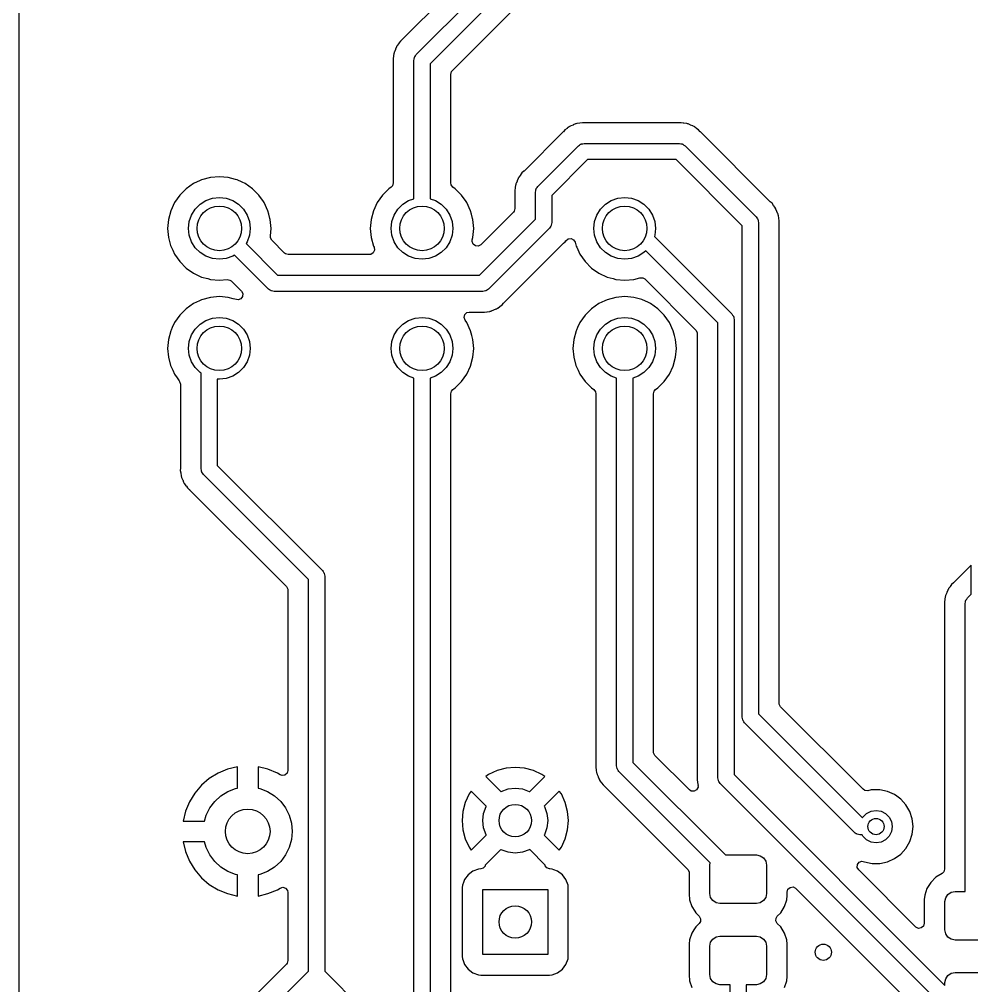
# Model space of a CAD drawing. Extents: x 4.53 to 6.71, y -5.98 to -2.05.
# Drawn here: x 4.531 to 5.456, y -3.745 to -2.807 of the extents above; entities that cross this region are included whole.
import ezdxf

# ---------------------------------------------------------------- set-up
doc = ezdxf.new("R2010")
doc.units = 0
doc.header["$MEASUREMENT"] = 0
doc.layers.add('BLACK', color=7, linetype='CONTINUOUS')

msp = doc.modelspace()

# ---------------------------------------------------------------- linework, layer by layer
at = {"layer": 'BLACK', "linetype": 'CONTINUOUS'}
for p, q in [((4.53053, -4.20291), (4.53053, -2.56874)), ((5.08233, -2.64633), (4.90263, -2.82603)), ((4.91609, -2.84089), (5.09719, -2.65979)), ((5.10602, -2.67323), (4.92953, -2.84972)), ((4.951, -2.85656), (5.11286, -2.6947)), ((4.89677, -2.8334), (4.89592, -2.83564)), ((4.897, -2.83307), (4.89677, -2.8334)), ((4.89744, -2.83229), (4.897, -2.83307)), ((4.89761, -2.83192), (4.89744, -2.83229)), ((4.89908, -2.83004), (4.89761, -2.83192)), ((4.89926, -2.82979), (4.89908, -2.83004)), ((4.90062, -2.82782), (4.89926, -2.82979)), ((4.90241, -2.82624), (4.90062, -2.82782)), ((4.90263, -2.82603), (4.90241, -2.82624)), ((4.89404, -2.8424), (4.89361, -2.84476)), ((4.89408, -2.84211), (4.89404, -2.8424)), ((4.89437, -2.83973), (4.89408, -2.84211)), ((4.89451, -2.83936), (4.89437, -2.83973)), ((4.89475, -2.83849), (4.89451, -2.83936)), ((4.89483, -2.8381), (4.89475, -2.83849)), ((4.89581, -2.83591), (4.89483, -2.8381)), ((4.89592, -2.83564), (4.89581, -2.83591)), ((4.91446, -2.84348), (4.91456, -2.84304)), ((4.91456, -2.84304), (4.91538, -2.84201)), ((4.91538, -2.84201), (4.91609, -2.84089)), ((4.89361, -2.84476), (4.89375, -2.84715)), ((4.89375, -2.84715), (4.89376, -2.84745)), ((4.89376, -2.84745), (4.89376, -2.96556)), ((4.91378, -2.84646), (4.91407, -2.84517)), ((4.91378, -2.98085), (4.91378, -2.84646)), ((4.91407, -2.84517), (4.91422, -2.84386)), ((4.91422, -2.84386), (4.91446, -2.84348)), ((4.92953, -2.84972), (4.92953, -2.98085)), ((4.94955, -2.86007), (4.95033, -2.85738)), ((4.94955, -2.96556), (4.94955, -2.86007)), ((4.95033, -2.85738), (4.951, -2.85656)), ((5.07077, -2.90821), (5.06859, -2.9092)), ((5.07109, -2.90816), (5.07077, -2.90821)), ((5.07117, -2.90814), (5.07109, -2.90816)), ((5.07203, -2.9079), (5.07117, -2.90814)), ((5.07241, -2.90776), (5.07203, -2.9079)), ((5.07479, -2.90747), (5.07241, -2.90776)), ((5.07508, -2.90742), (5.07479, -2.90747)), ((5.07744, -2.90699), (5.07508, -2.90742)), ((5.07975, -2.90713), (5.07744, -2.90699)), ((5.07983, -2.90714), (5.07975, -2.90713)), ((5.08013, -2.90715), (5.07983, -2.90714)), ((5.17066, -2.90715), (5.08013, -2.90715)), ((5.17096, -2.90714), (5.17066, -2.90715)), ((5.17335, -2.90699), (5.17096, -2.90714)), ((5.1754, -2.90737), (5.17335, -2.90699)), ((5.17571, -2.90742), (5.1754, -2.90737)), ((5.176, -2.90747), (5.17571, -2.90742)), ((5.17838, -2.90776), (5.176, -2.90747)), ((5.17875, -2.9079), (5.17838, -2.90776)), ((5.17962, -2.90814), (5.17875, -2.9079)), ((5.18001, -2.90821), (5.17962, -2.90814)), ((5.1822, -2.9092), (5.18001, -2.90821)), ((5.05871, -2.91602), (5.02074, -2.95398)), ((5.05891, -2.9158), (5.05871, -2.91602)), ((5.0605, -2.91401), (5.05891, -2.9158)), ((5.06247, -2.91265), (5.0605, -2.91401)), ((5.06271, -2.91247), (5.06247, -2.91265)), ((5.0646, -2.91099), (5.06271, -2.91247)), ((5.06496, -2.91083), (5.0646, -2.91099)), ((5.0646, -2.91099), (5.0646, -2.91099)), ((5.0646, -2.91099), (5.0646, -2.91099)), ((5.06575, -2.91039), (5.06496, -2.91083)), ((5.06608, -2.91016), (5.06575, -2.91039)), ((5.06831, -2.90931), (5.06608, -2.91016)), ((5.06859, -2.9092), (5.06831, -2.90931)), ((5.18247, -2.90931), (5.1822, -2.9092)), ((5.18471, -2.91016), (5.18247, -2.90931)), ((5.18499, -2.91035), (5.18471, -2.91016)), ((5.18471, -2.91016), (5.18471, -2.91016)), ((5.18504, -2.91039), (5.18499, -2.91035)), ((5.18582, -2.91083), (5.18504, -2.91039)), ((5.18619, -2.91099), (5.18582, -2.91083)), ((5.18807, -2.91247), (5.18619, -2.91099)), ((5.18832, -2.91265), (5.18807, -2.91247)), ((5.18858, -2.91283), (5.18832, -2.91265)), ((5.19029, -2.91401), (5.18858, -2.91283)), ((5.19187, -2.9158), (5.19029, -2.91401)), ((5.19208, -2.91602), (5.19187, -2.9158)), ((5.25957, -2.98351), (5.19208, -2.91602)), ((5.07572, -2.92795), (5.07615, -2.92785)), ((5.07615, -2.92785), (5.07653, -2.92761)), ((5.07653, -2.92761), (5.07785, -2.92746)), ((5.07785, -2.92746), (5.07913, -2.92717)), ((5.07913, -2.92717), (5.17165, -2.92717)), ((5.17165, -2.92717), (5.17294, -2.92746)), ((5.17294, -2.92746), (5.17425, -2.92761)), ((5.17425, -2.92761), (5.17463, -2.92785)), ((5.17463, -2.92785), (5.17507, -2.92795)), ((5.0342, -2.96884), (5.07357, -2.92947)), ((5.07357, -2.92947), (5.07468, -2.92877)), ((5.07468, -2.92877), (5.07572, -2.92795)), ((5.17507, -2.92795), (5.1761, -2.92877)), ((5.1761, -2.92877), (5.17722, -2.92947)), ((5.17722, -2.92947), (5.24612, -2.99837)), ((5.0824, -2.94291), (5.04764, -2.97767)), ((5.16839, -2.94291), (5.0824, -2.94291)), ((5.23268, -3.0072), (5.16839, -2.94291)), ((5.01873, -2.95578), (5.01737, -2.95775)), ((5.02052, -2.95419), (5.01873, -2.95578)), ((5.02074, -2.95398), (5.02052, -2.95419)), ((4.70617, -2.96318), (4.6997, -2.96619)), ((4.70763, -2.9625), (4.70617, -2.96318)), ((4.71608, -2.96023), (4.70763, -2.9625)), ((4.70763, -2.9625), (4.70763, -2.9625)), ((4.70763, -2.9625), (4.70763, -2.9625)), ((4.7248, -2.95947), (4.71608, -2.96023)), ((4.73352, -2.96023), (4.7248, -2.95947)), ((4.74057, -2.96212), (4.73352, -2.96023)), ((4.74198, -2.9625), (4.74057, -2.96212)), ((4.74713, -2.9649), (4.74198, -2.9625)), ((4.74991, -2.96619), (4.74713, -2.9649)), ((5.01392, -2.96387), (5.01294, -2.96605)), ((5.01403, -2.96359), (5.01392, -2.96387)), ((5.01488, -2.96135), (5.01403, -2.96359)), ((5.01511, -2.96102), (5.01488, -2.96135)), ((5.01555, -2.96024), (5.01511, -2.96102)), ((5.01572, -2.95987), (5.01555, -2.96024)), ((5.01719, -2.95799), (5.01572, -2.95987)), ((5.01737, -2.95775), (5.01719, -2.95799)), ((4.69253, -2.97121), (4.68634, -2.9774)), ((4.6997, -2.96619), (4.69253, -2.97121)), ((4.75708, -2.97121), (4.74991, -2.96619)), ((4.76327, -2.9774), (4.75708, -2.97121)), ((4.88938, -2.97121), (4.88319, -2.9774)), ((4.89164, -2.96963), (4.88938, -2.97121)), ((4.89297, -2.96825), (4.89164, -2.96963)), ((4.89376, -2.96556), (4.89297, -2.96825)), ((4.94992, -2.96744), (4.94955, -2.96556)), ((4.95166, -2.96963), (4.94992, -2.96744)), ((4.95393, -2.97121), (4.95166, -2.96963)), ((4.96012, -2.9774), (4.95393, -2.97121)), ((5.01215, -2.97036), (5.01172, -2.97271)), ((5.01172, -2.97271), (5.01186, -2.9751)), ((5.01219, -2.97006), (5.01215, -2.97036)), ((5.01248, -2.96768), (5.01219, -2.97006)), ((5.01262, -2.96731), (5.01248, -2.96768)), ((5.01286, -2.96645), (5.01262, -2.96731)), ((5.01294, -2.96605), (5.01286, -2.96645)), ((5.03189, -2.97441), (5.03218, -2.97312)), ((5.03189, -3.00068), (5.03189, -2.97441)), ((5.03218, -2.97312), (5.03233, -2.97181)), ((5.03233, -2.97181), (5.03257, -2.97143)), ((5.03257, -2.97143), (5.03267, -2.97099)), ((5.03267, -2.97099), (5.03349, -2.96996)), ((5.03349, -2.96996), (5.0342, -2.96884)), ((4.68634, -2.9774), (4.68132, -2.98457)), ((4.7061, -2.98622), (4.71179, -2.98265)), ((4.71179, -2.98265), (4.71813, -2.98043)), ((4.71813, -2.98043), (4.7248, -2.97968)), ((4.7248, -2.97968), (4.73148, -2.98043)), ((4.73148, -2.98043), (4.73782, -2.98265)), ((4.73782, -2.98265), (4.74351, -2.98622)), ((4.76762, -2.98362), (4.76327, -2.9774)), ((4.76829, -2.98457), (4.76762, -2.98362)), ((4.88319, -2.9774), (4.87817, -2.98457)), ((4.90295, -2.98622), (4.90864, -2.98265)), ((4.90864, -2.98265), (4.91378, -2.98085)), ((4.92953, -2.98085), (4.93467, -2.98265)), ((4.93467, -2.98265), (4.94036, -2.98622)), ((4.96447, -2.98362), (4.96012, -2.9774)), ((4.96514, -2.98457), (4.96447, -2.98362)), ((5.01186, -2.9751), (5.01187, -2.9754)), ((5.01187, -2.9754), (5.01187, -2.99033)), ((5.04764, -2.97767), (5.04764, -3.00394)), ((5.0998, -2.98622), (5.10549, -2.98265)), ((5.10549, -2.98265), (5.11183, -2.98043)), ((5.11183, -2.98043), (5.1185, -2.97968)), ((5.1185, -2.97968), (5.12518, -2.98043)), ((5.12518, -2.98043), (5.13152, -2.98265)), ((5.13152, -2.98265), (5.13721, -2.98622)), ((5.25979, -2.98372), (5.25957, -2.98351)), ((5.26158, -2.9853), (5.25979, -2.98372)), ((4.67762, -2.99251), (4.67536, -3.00096)), ((4.68132, -2.98457), (4.67762, -2.99251)), ((4.69777, -2.99666), (4.70135, -2.99097)), ((4.70135, -2.99097), (4.7061, -2.98622)), ((4.74351, -2.98622), (4.74826, -2.99097)), ((4.74826, -2.99097), (4.75183, -2.99666)), ((4.77199, -2.99251), (4.76829, -2.98457)), ((4.77291, -2.99597), (4.77199, -2.99251)), ((4.87447, -2.99251), (4.87221, -3.00096)), ((4.87817, -2.98457), (4.87447, -2.99251)), ((4.89462, -2.99666), (4.8982, -2.99097)), ((4.8982, -2.99097), (4.90295, -2.98622)), ((4.94036, -2.98622), (4.94511, -2.99097)), ((4.94511, -2.99097), (4.94868, -2.99666)), ((4.96884, -2.99251), (4.96514, -2.98457)), ((4.96977, -2.99597), (4.96884, -2.99251)), ((5.01108, -2.99301), (5.01042, -2.99384)), ((5.01187, -2.99033), (5.01108, -2.99301)), ((5.09147, -2.99666), (5.09505, -2.99097)), ((5.09505, -2.99097), (5.0998, -2.98622)), ((5.13721, -2.98622), (5.14196, -2.99097)), ((5.14196, -2.99097), (5.14553, -2.99666)), ((5.26294, -2.98727), (5.26158, -2.9853)), ((5.26312, -2.98752), (5.26294, -2.98727)), ((5.2646, -2.9894), (5.26312, -2.98752)), ((5.26476, -2.98977), (5.2646, -2.9894)), ((5.2652, -2.99055), (5.26476, -2.98977)), ((5.26543, -2.99088), (5.2652, -2.99055)), ((5.26628, -2.99312), (5.26543, -2.99088)), ((5.26543, -2.99088), (5.26543, -2.99088)), ((5.26543, -2.99088), (5.26543, -2.99088)), ((5.26639, -2.99339), (5.26628, -2.99312)), ((5.26738, -2.99558), (5.26639, -2.99339)), ((4.67536, -3.00096), (4.67459, -3.00968)), ((4.69556, -3.003), (4.69777, -2.99666)), ((4.75183, -2.99666), (4.75405, -3.003)), ((4.77396, -2.99989), (4.77291, -2.99597)), ((4.77425, -3.00096), (4.77396, -2.99989)), ((4.77501, -3.00968), (4.77425, -3.00096)), ((4.87221, -3.00096), (4.87144, -3.00968)), ((4.89241, -3.003), (4.89462, -2.99666)), ((4.94868, -2.99666), (4.9509, -3.003)), ((4.97081, -2.99989), (4.96977, -2.99597)), ((4.9711, -3.00096), (4.97081, -2.99989)), ((4.97186, -3.00968), (4.9711, -3.00096)), ((4.97745, -3.05512), (5.03189, -3.00068)), ((5.01042, -2.99384), (4.97879, -3.02546)), ((5.08926, -3.003), (5.09147, -2.99666)), ((5.14553, -2.99666), (5.14775, -3.003)), ((5.24612, -2.99837), (5.24682, -2.99949)), ((5.24682, -2.99949), (5.24765, -3.00052)), ((5.24765, -3.00052), (5.24775, -3.00096)), ((5.24775, -3.00096), (5.24798, -3.00134)), ((5.24798, -3.00134), (5.24813, -3.00265)), ((5.24813, -3.00265), (5.24843, -3.00394)), ((5.26745, -2.99597), (5.26738, -2.99558)), ((5.26769, -2.99684), (5.26745, -2.99597)), ((5.26783, -2.99721), (5.26769, -2.99684)), ((5.26812, -2.99959), (5.26783, -2.99721)), ((5.26783, -2.99721), (5.26783, -2.99721)), ((5.26817, -2.99988), (5.26812, -2.99959)), ((5.2686, -3.00224), (5.26817, -2.99988)), ((5.26845, -3.00463), (5.2686, -3.00224)), ((4.67459, -3.00968), (4.67536, -3.0184)), ((4.6948, -3.00968), (4.69556, -3.003)), ((4.69556, -3.01635), (4.6948, -3.00968)), ((4.75405, -3.003), (4.7548, -3.00968)), ((4.7548, -3.00968), (4.75405, -3.01635)), ((4.77437, -3.017), (4.77501, -3.00968)), ((4.87144, -3.00968), (4.87221, -3.0184)), ((4.89165, -3.00968), (4.89241, -3.003)), ((4.89241, -3.01635), (4.89165, -3.00968)), ((4.9509, -3.003), (4.95165, -3.00968)), ((4.95165, -3.00968), (4.9509, -3.01635)), ((4.9711, -3.0184), (4.97186, -3.00968)), ((5.04533, -3.0095), (4.98628, -3.06856)), ((5.04603, -3.00839), (5.04533, -3.0095)), ((5.04686, -3.00735), (5.04603, -3.00839)), ((5.04696, -3.00692), (5.04686, -3.00735)), ((5.0472, -3.00654), (5.04696, -3.00692)), ((5.04734, -3.00522), (5.0472, -3.00654)), ((5.04764, -3.00394), (5.04734, -3.00522)), ((5.0885, -3.00968), (5.08926, -3.003)), ((5.08926, -3.01635), (5.0885, -3.00968)), ((5.14775, -3.003), (5.1485, -3.00968)), ((5.1485, -3.00968), (5.14775, -3.01635)), ((5.23268, -3.48425), (5.23268, -3.0072)), ((5.24843, -3.00394), (5.24843, -3.48099)), ((5.26844, -3.00493), (5.26845, -3.00463)), ((5.26844, -3.47064), (5.26844, -3.00493)), ((5.26845, -3.00463), (5.26845, -3.00463)), ((4.67536, -3.0184), (4.67748, -3.02632)), ((4.69777, -3.02269), (4.69556, -3.01635)), ((4.75405, -3.01635), (4.75183, -3.02269)), ((4.77435, -3.01727), (4.77437, -3.017)), ((4.77444, -3.01876), (4.77435, -3.01727)), ((4.77578, -3.02121), (4.77444, -3.01876)), ((4.78822, -3.03365), (4.77578, -3.02121)), ((4.87221, -3.0184), (4.87447, -3.02685)), ((4.89462, -3.02269), (4.89241, -3.01635)), ((4.9509, -3.01635), (4.94868, -3.02269)), ((4.97034, -3.02231), (4.97049, -3.02067)), ((4.97049, -3.02067), (4.9711, -3.0184)), ((4.9711, -3.0184), (4.9711, -3.0184)), ((4.9711, -3.0184), (4.9711, -3.0184)), ((5.0608, -3.02257), (5.06146, -3.02161)), ((5.06146, -3.02161), (5.06363, -3.01985)), ((5.06363, -3.01985), (5.0664, -3.01955)), ((5.0664, -3.01955), (5.06891, -3.02079)), ((5.06891, -3.02079), (5.07033, -3.02315)), ((5.09147, -3.02269), (5.08926, -3.01635)), ((5.14775, -3.01635), (5.14734, -3.01753)), ((5.14734, -3.01753), (5.2225, -3.09269)), ((4.67748, -3.02632), (4.67762, -3.02685)), ((4.67762, -3.02685), (4.67953, -3.03095)), ((4.67953, -3.03095), (4.68132, -3.03478)), ((4.70135, -3.02838), (4.69777, -3.02269)), ((4.7061, -3.03313), (4.70135, -3.02838)), ((4.75183, -3.02269), (4.75072, -3.02446)), ((4.75072, -3.02446), (4.78138, -3.05512)), ((4.87545, -3.0308), (4.8743, -3.03336)), ((4.87447, -3.02685), (4.87503, -3.02804)), ((4.87503, -3.02804), (4.87545, -3.0308)), ((4.8982, -3.02838), (4.89462, -3.02269)), ((4.90295, -3.03313), (4.8982, -3.02838)), ((4.94511, -3.02838), (4.94036, -3.03313)), ((4.94868, -3.02269), (4.94511, -3.02838)), ((4.97131, -3.02493), (4.97034, -3.02231)), ((4.97355, -3.0266), (4.97131, -3.02493)), ((4.97634, -3.0268), (4.97355, -3.0266)), ((4.97879, -3.02546), (4.97634, -3.0268)), ((5.00113, -3.08201), (5.05879, -3.02436)), ((5.05879, -3.02436), (5.059, -3.02416)), ((5.059, -3.02416), (5.0608, -3.02257)), ((5.07033, -3.02315), (5.07132, -3.02685)), ((5.07132, -3.02685), (5.07132, -3.02685)), ((5.07132, -3.02685), (5.07132, -3.02685)), ((5.07132, -3.02685), (5.07188, -3.02804)), ((5.07188, -3.02804), (5.07502, -3.03478)), ((5.09505, -3.02838), (5.09147, -3.02269)), ((5.0998, -3.03313), (5.09505, -3.02838)), ((4.68132, -3.03478), (4.68634, -3.04195)), ((4.71179, -3.03671), (4.7061, -3.03313)), ((4.71813, -3.03893), (4.71179, -3.03671)), ((4.7248, -3.03968), (4.71813, -3.03893)), ((4.73148, -3.03893), (4.7248, -3.03968)), ((4.73782, -3.03671), (4.73148, -3.03893)), ((4.73959, -3.0356), (4.73782, -3.03671)), ((4.77255, -3.06856), (4.73959, -3.0356)), ((4.78904, -3.03431), (4.78822, -3.03365)), ((4.79173, -3.0351), (4.78904, -3.03431)), ((4.87053, -3.0351), (4.79173, -3.0351)), ((4.87197, -3.03489), (4.87053, -3.0351)), ((4.8743, -3.03336), (4.87197, -3.03489)), ((4.90864, -3.03671), (4.90295, -3.03313)), ((4.91498, -3.03893), (4.90864, -3.03671)), ((4.92165, -3.03968), (4.91498, -3.03893)), ((4.92833, -3.03893), (4.92165, -3.03968)), ((4.93467, -3.03671), (4.92833, -3.03893)), ((4.94036, -3.03313), (4.93467, -3.03671)), ((5.07502, -3.03478), (5.08004, -3.04195)), ((5.10549, -3.03671), (5.0998, -3.03313)), ((5.11183, -3.03893), (5.10549, -3.03671)), ((5.1185, -3.03968), (5.11183, -3.03893)), ((5.12518, -3.03893), (5.1185, -3.03968)), ((5.13152, -3.03671), (5.12518, -3.03893)), ((5.13721, -3.03313), (5.13152, -3.03671)), ((5.13894, -3.0314), (5.13721, -3.03313)), ((5.20906, -3.10152), (5.13894, -3.0314)), ((4.68634, -3.04195), (4.69253, -3.04814)), ((4.69253, -3.04814), (4.6997, -3.05316)), ((5.08004, -3.04195), (5.08623, -3.04814)), ((5.08623, -3.04814), (5.0934, -3.05316)), ((4.6997, -3.05316), (4.6997, -3.05316)), ((4.6997, -3.05316), (4.6997, -3.05316)), ((4.6997, -3.05316), (4.70763, -3.05686)), ((4.70763, -3.05686), (4.71357, -3.05845)), ((4.71357, -3.05845), (4.71608, -3.05913)), ((4.71608, -3.05913), (4.71608, -3.05913)), ((4.71608, -3.05913), (4.71608, -3.05913)), ((4.71608, -3.05913), (4.7248, -3.05989)), ((4.7248, -3.05989), (4.7324, -3.05922)), ((4.7324, -3.05922), (4.73514, -3.05978)), ((4.78138, -3.05512), (4.97745, -3.05512)), ((5.0934, -3.05316), (5.0934, -3.05316)), ((5.0934, -3.05316), (5.0934, -3.05316)), ((5.0934, -3.05316), (5.10133, -3.05686)), ((5.10133, -3.05686), (5.10727, -3.05845)), ((5.10727, -3.05845), (5.10978, -3.05913)), ((5.10978, -3.05913), (5.10978, -3.05913)), ((5.10978, -3.05913), (5.10978, -3.05913)), ((5.10978, -3.05913), (5.1185, -3.05989)), ((5.1185, -3.05989), (5.12722, -3.05913)), ((5.12722, -3.05913), (5.13323, -3.05752)), ((5.13323, -3.05752), (5.13602, -3.05758)), ((5.13602, -3.05758), (5.13802, -3.0588)), ((5.13802, -3.0588), (5.18758, -3.10836)), ((4.73514, -3.05978), (4.73634, -3.06066)), ((4.73634, -3.06066), (4.74619, -3.07051)), ((4.77367, -3.06926), (4.77255, -3.06856)), ((4.98628, -3.06856), (4.98516, -3.06926)), ((4.71608, -3.0767), (4.70763, -3.07897)), ((4.7248, -3.07594), (4.71608, -3.0767)), ((4.73352, -3.0767), (4.7248, -3.07594)), ((4.73833, -3.07799), (4.73352, -3.0767)), ((4.7414, -3.07881), (4.73833, -3.07799)), ((4.74565, -3.07799), (4.74303, -3.07897)), ((4.74733, -3.07575), (4.74565, -3.07799)), ((4.74619, -3.07051), (4.74753, -3.07296)), ((4.74753, -3.07296), (4.74733, -3.07575)), ((4.7747, -3.07009), (4.77367, -3.06926)), ((4.77514, -3.07019), (4.7747, -3.07009)), ((4.77552, -3.07042), (4.77514, -3.07019)), ((4.77683, -3.07057), (4.77552, -3.07042)), ((4.77812, -3.07087), (4.77683, -3.07057)), ((4.98071, -3.07087), (4.77812, -3.07087)), ((4.982, -3.07057), (4.98071, -3.07087)), ((4.98331, -3.07042), (4.982, -3.07057)), ((4.98369, -3.07019), (4.98331, -3.07042)), ((4.98413, -3.07009), (4.98369, -3.07019)), ((4.98516, -3.06926), (4.98413, -3.07009)), ((5.10978, -3.0767), (5.10133, -3.07897)), ((5.1185, -3.07594), (5.10978, -3.0767)), ((5.12722, -3.0767), (5.1185, -3.07594)), ((5.1351, -3.07881), (5.12722, -3.0767)), ((4.6997, -3.08266), (4.69253, -3.08768)), ((4.70539, -3.08001), (4.6997, -3.08266)), ((4.70763, -3.07897), (4.70539, -3.08001)), ((4.70763, -3.07897), (4.70763, -3.07897)), ((4.70763, -3.07897), (4.70763, -3.07897)), ((4.74303, -3.07897), (4.7414, -3.07881)), ((4.9941, -3.08764), (4.99488, -3.0872)), ((4.99488, -3.0872), (4.99525, -3.08704)), ((4.99525, -3.08704), (4.99713, -3.08556)), ((4.99713, -3.08556), (4.99737, -3.08539)), ((4.99737, -3.08539), (4.99934, -3.08402)), ((4.99934, -3.08402), (5.00093, -3.08223)), ((5.00093, -3.08223), (5.00113, -3.08201)), ((5.0934, -3.08266), (5.08623, -3.08768)), ((5.0991, -3.08001), (5.0934, -3.08266)), ((5.10133, -3.07897), (5.0991, -3.08001)), ((5.10133, -3.07897), (5.10133, -3.07897)), ((5.10133, -3.07897), (5.10133, -3.07897)), ((5.13568, -3.07897), (5.1351, -3.07881)), ((5.14083, -3.08137), (5.13568, -3.07897)), ((5.14361, -3.08266), (5.14083, -3.08137)), ((5.15078, -3.08768), (5.14361, -3.08266)), ((4.68634, -3.09387), (4.68132, -3.10104)), ((4.69253, -3.08768), (4.68634, -3.09387)), ((4.71813, -3.0969), (4.7248, -3.09615)), ((4.7248, -3.09615), (4.73148, -3.0969)), ((4.91498, -3.0969), (4.92165, -3.09615)), ((4.92165, -3.09615), (4.92833, -3.0969)), ((4.9626, -3.09604), (4.96328, -3.09333)), ((4.96349, -3.09869), (4.9626, -3.09604)), ((4.96328, -3.09333), (4.96532, -3.09142)), ((4.96532, -3.09142), (4.96755, -3.09089)), ((4.96755, -3.09089), (4.97972, -3.09089)), ((4.97972, -3.09089), (4.98002, -3.09089)), ((4.98002, -3.09089), (4.98241, -3.09104)), ((4.98241, -3.09104), (4.98476, -3.09061)), ((4.98241, -3.09104), (4.98241, -3.09104)), ((4.98241, -3.09104), (4.98241, -3.09104)), ((4.98476, -3.09061), (4.98506, -3.09056)), ((4.98506, -3.09056), (4.98743, -3.09027)), ((4.98743, -3.09027), (4.98781, -3.09013)), ((4.98781, -3.09013), (4.98867, -3.08989)), ((4.98867, -3.08989), (4.98907, -3.08982)), ((4.98907, -3.08982), (4.99125, -3.08884)), ((4.99125, -3.08884), (4.99153, -3.08872)), ((4.99153, -3.08872), (4.99377, -3.08787)), ((4.99377, -3.08787), (4.9941, -3.08764)), ((5.08004, -3.09387), (5.07502, -3.10104)), ((5.08623, -3.08768), (5.08004, -3.09387)), ((5.11183, -3.0969), (5.1185, -3.09615)), ((5.1185, -3.09615), (5.12518, -3.0969)), ((5.15697, -3.09387), (5.15078, -3.08768)), ((5.16199, -3.10104), (5.15697, -3.09387)), ((5.2225, -3.09269), (5.2232, -3.09381)), ((5.2232, -3.09381), (5.22402, -3.09484)), ((5.22402, -3.09484), (5.22412, -3.09528)), ((5.22412, -3.09528), (5.22436, -3.09566)), ((5.22436, -3.09566), (5.22451, -3.09697)), ((4.67907, -3.10586), (4.67791, -3.10836)), ((4.68132, -3.10104), (4.67907, -3.10586)), ((4.70135, -3.10744), (4.7061, -3.10269)), ((4.7061, -3.10269), (4.71179, -3.09912)), ((4.71179, -3.09912), (4.71813, -3.0969)), ((4.73148, -3.0969), (4.73782, -3.09912)), ((4.73782, -3.09912), (4.74351, -3.10269)), ((4.74351, -3.10269), (4.74826, -3.10744)), ((4.8982, -3.10744), (4.90295, -3.10269)), ((4.90295, -3.10269), (4.90864, -3.09912)), ((4.90864, -3.09912), (4.91498, -3.0969)), ((4.92833, -3.0969), (4.93467, -3.09912)), ((4.93467, -3.09912), (4.94036, -3.10269)), ((4.94036, -3.10269), (4.94511, -3.10744)), ((4.96514, -3.10104), (4.96349, -3.09869)), ((4.96884, -3.10898), (4.96514, -3.10104)), ((4.96514, -3.10104), (4.96514, -3.10104)), ((5.07277, -3.10586), (5.07161, -3.10836)), ((5.07502, -3.10104), (5.07277, -3.10586)), ((5.09505, -3.10744), (5.0998, -3.10269)), ((5.0998, -3.10269), (5.10549, -3.09912)), ((5.10549, -3.09912), (5.11183, -3.0969)), ((5.12518, -3.0969), (5.13152, -3.09912)), ((5.13152, -3.09912), (5.13721, -3.10269)), ((5.13721, -3.10269), (5.14196, -3.10744)), ((5.16569, -3.10898), (5.16199, -3.10104)), ((5.16199, -3.10104), (5.16199, -3.10104)), ((5.20906, -3.54331), (5.20906, -3.10152)), ((5.22451, -3.09697), (5.2248, -3.09826)), ((5.2248, -3.09826), (5.2248, -3.54005)), ((4.67762, -3.10898), (4.67536, -3.11743)), ((4.67791, -3.10836), (4.67762, -3.10898)), ((4.69556, -3.11947), (4.69777, -3.11313)), ((4.69777, -3.11313), (4.70135, -3.10744)), ((4.74826, -3.10744), (4.75183, -3.11313)), ((4.75183, -3.11313), (4.75405, -3.11947)), ((4.89241, -3.11947), (4.89462, -3.11313)), ((4.89462, -3.11313), (4.8982, -3.10744)), ((4.94511, -3.10744), (4.94868, -3.11313)), ((4.94868, -3.11313), (4.9509, -3.11947)), ((4.97009, -3.11364), (4.96884, -3.10898)), ((4.9708, -3.11631), (4.97009, -3.11364)), ((5.07132, -3.10898), (5.06906, -3.11743)), ((5.07161, -3.10836), (5.07132, -3.10898)), ((5.08926, -3.11947), (5.09147, -3.11313)), ((5.09147, -3.11313), (5.09505, -3.10744)), ((5.14196, -3.10744), (5.14553, -3.11313)), ((5.14553, -3.11313), (5.14775, -3.11947)), ((5.16694, -3.11364), (5.16569, -3.10898)), ((5.16765, -3.11631), (5.16694, -3.11364)), ((5.18758, -3.10836), (5.18892, -3.11082)), ((5.18892, -3.11082), (5.18904, -3.11187)), ((5.18904, -3.11187), (5.18904, -3.54231)), ((4.67536, -3.11743), (4.67459, -3.12615)), ((4.6948, -3.12615), (4.69556, -3.11947)), ((4.75405, -3.11947), (4.7548, -3.12615)), ((4.89165, -3.12615), (4.89241, -3.11947)), ((4.9509, -3.11947), (4.95165, -3.12615)), ((4.9711, -3.11743), (4.9708, -3.11631)), ((4.97186, -3.12615), (4.9711, -3.11743)), ((5.06906, -3.11743), (5.06829, -3.12615)), ((5.0885, -3.12615), (5.08926, -3.11947)), ((5.14775, -3.11947), (5.1485, -3.12615)), ((5.16795, -3.11743), (5.16765, -3.11631)), ((5.16871, -3.12615), (5.16795, -3.11743)), ((4.67459, -3.12615), (4.67536, -3.13487)), ((4.69556, -3.13282), (4.6948, -3.12615)), ((4.69777, -3.13916), (4.69556, -3.13282)), ((4.75405, -3.13282), (4.75183, -3.13916)), ((4.7548, -3.12615), (4.75405, -3.13282)), ((4.89241, -3.13282), (4.89165, -3.12615)), ((4.89462, -3.13916), (4.89241, -3.13282)), ((4.9509, -3.13282), (4.94868, -3.13916)), ((4.95165, -3.12615), (4.9509, -3.13282)), ((4.9711, -3.13487), (4.97186, -3.12615)), ((5.06829, -3.12615), (5.06906, -3.13487)), ((5.08926, -3.13282), (5.0885, -3.12615)), ((5.09147, -3.13916), (5.08926, -3.13282)), ((5.14775, -3.13282), (5.14553, -3.13916)), ((5.1485, -3.12615), (5.14775, -3.13282)), ((5.16795, -3.13487), (5.16871, -3.12615)), ((4.67536, -3.13487), (4.67748, -3.14279)), ((4.67748, -3.14279), (4.67762, -3.14332)), ((4.67762, -3.14332), (4.67955, -3.14747)), ((4.70135, -3.14485), (4.69777, -3.13916)), ((4.75183, -3.13916), (4.74826, -3.14485)), ((4.8982, -3.14485), (4.89462, -3.13916)), ((4.94868, -3.13916), (4.94511, -3.14485)), ((4.96514, -3.15125), (4.96884, -3.14332)), ((4.96884, -3.14332), (4.9711, -3.13487)), ((5.06906, -3.13487), (5.07118, -3.14279)), ((5.07118, -3.14279), (5.07132, -3.14332)), ((5.07132, -3.14332), (5.07325, -3.14747)), ((5.09505, -3.14485), (5.09147, -3.13916)), ((5.14553, -3.13916), (5.14196, -3.14485)), ((5.16199, -3.15125), (5.16569, -3.14332)), ((5.16569, -3.14332), (5.16795, -3.13487)), ((4.67955, -3.14747), (4.68132, -3.15125)), ((4.68132, -3.15125), (4.68378, -3.15477)), ((4.7061, -3.1496), (4.70135, -3.14485)), ((4.70709, -3.15022), (4.7061, -3.1496)), ((4.70709, -3.24311), (4.70709, -3.15022)), ((4.74351, -3.1496), (4.73782, -3.15318)), ((4.74826, -3.14485), (4.74351, -3.1496)), ((4.90295, -3.1496), (4.8982, -3.14485)), ((4.90864, -3.15318), (4.90295, -3.1496)), ((4.94036, -3.1496), (4.93467, -3.15318)), ((4.94511, -3.14485), (4.94036, -3.1496)), ((4.96012, -3.15842), (4.96514, -3.15125)), ((5.07325, -3.14747), (5.07502, -3.15125)), ((5.07502, -3.15125), (5.08004, -3.15842)), ((5.0998, -3.1496), (5.09505, -3.14485)), ((5.10549, -3.15318), (5.0998, -3.1496)), ((5.13721, -3.1496), (5.13152, -3.15318)), ((5.14196, -3.14485), (5.13721, -3.1496)), ((5.15697, -3.15842), (5.16199, -3.15125)), ((4.68378, -3.15477), (4.68593, -3.15784)), ((4.68593, -3.15784), (4.68617, -3.15818)), ((4.68617, -3.15818), (4.68706, -3.16083)), ((4.68706, -3.16083), (4.68707, -3.16103)), ((4.68707, -3.16103), (4.68707, -3.24212)), ((4.7248, -3.15615), (4.72283, -3.15593)), ((4.72283, -3.15593), (4.72283, -3.23985)), ((4.73148, -3.1554), (4.7248, -3.15615)), ((4.73782, -3.15318), (4.73148, -3.1554)), ((4.91378, -3.15498), (4.90864, -3.15318)), ((4.91378, -3.80315), (4.91378, -3.15498)), ((4.93467, -3.15318), (4.92953, -3.15498)), ((4.92953, -3.15498), (4.92953, -3.79989)), ((4.95393, -3.16461), (4.96012, -3.15842)), ((5.08004, -3.15842), (5.08623, -3.16461)), ((5.11063, -3.15498), (5.10549, -3.15318)), ((5.11063, -3.5315), (5.11063, -3.15498)), ((5.13152, -3.15318), (5.12638, -3.15498)), ((5.12638, -3.15498), (5.12638, -3.52823)), ((5.15078, -3.16461), (5.15697, -3.15842)), ((4.94955, -3.17026), (4.95033, -3.16758)), ((4.94955, -3.58475), (4.94955, -3.17026)), ((4.95033, -3.16758), (4.95166, -3.1662)), ((4.95166, -3.1662), (4.95269, -3.16548)), ((4.95269, -3.16548), (4.95393, -3.16461)), ((5.08623, -3.16461), (5.08849, -3.1662)), ((5.08849, -3.1662), (5.09024, -3.16838)), ((5.09024, -3.16838), (5.09061, -3.17026)), ((5.09061, -3.17026), (5.09061, -3.5305)), ((5.1464, -3.17026), (5.14719, -3.16758)), ((5.1464, -3.51789), (5.1464, -3.17026)), ((5.14719, -3.16758), (5.14851, -3.1662)), ((5.14851, -3.1662), (5.15078, -3.16461)), ((4.68706, -3.24242), (4.68691, -3.24481)), ((4.68691, -3.24481), (4.68734, -3.24716)), ((4.68707, -3.24212), (4.68706, -3.24242)), ((4.70738, -3.2444), (4.70709, -3.24311)), ((4.70753, -3.24571), (4.70738, -3.2444)), ((4.70777, -3.24609), (4.70753, -3.24571)), ((4.70787, -3.24653), (4.70777, -3.24609)), ((4.70869, -3.24756), (4.70787, -3.24653)), ((4.72283, -3.23985), (4.82486, -3.34187)), ((4.68734, -3.24716), (4.68739, -3.24746)), ((4.68739, -3.24746), (4.68768, -3.24983)), ((4.68768, -3.24983), (4.68782, -3.25021)), ((4.68782, -3.25021), (4.68806, -3.25107)), ((4.68806, -3.25107), (4.68813, -3.25147)), ((4.68813, -3.25147), (4.68912, -3.25365)), ((4.68912, -3.25365), (4.68923, -3.25393)), ((4.68923, -3.25393), (4.69008, -3.25617)), ((4.69008, -3.25617), (4.69031, -3.2565)), ((4.70939, -3.24868), (4.70869, -3.24756)), ((4.81142, -3.3507), (4.70939, -3.24868)), ((4.69031, -3.2565), (4.69075, -3.25728)), ((4.69075, -3.25728), (4.69091, -3.25765)), ((4.69091, -3.25765), (4.69239, -3.25953)), ((4.69239, -3.25953), (4.69257, -3.25977)), ((4.69257, -3.25977), (4.69281, -3.26012)), ((4.69281, -3.26012), (4.69393, -3.26174)), ((4.69393, -3.26174), (4.69506, -3.26275)), ((4.69506, -3.26275), (4.69572, -3.26333)), ((4.69572, -3.26333), (4.69594, -3.26354)), ((4.69594, -3.26354), (4.78994, -3.35754)), ((5.45512, -3.33654), (5.43807, -3.35359)), ((5.45512, -3.36485), (5.45512, -3.33654)), ((4.82486, -3.34187), (4.82556, -3.34299)), ((4.82556, -3.34299), (4.82639, -3.34402)), ((4.82639, -3.34402), (4.82649, -3.34446)), ((4.82649, -3.34446), (4.82672, -3.34484)), ((4.82672, -3.34484), (4.82687, -3.34615)), ((4.82687, -3.34615), (4.82717, -3.34744)), ((4.82717, -3.34744), (4.82717, -3.73093)), ((4.78994, -3.35754), (4.79128, -3.36)), ((4.81142, -3.73093), (4.81142, -3.3507)), ((5.43304, -3.35948), (5.43288, -3.35985)), ((5.43452, -3.35759), (5.43304, -3.35948)), ((5.43469, -3.35735), (5.43452, -3.35759)), ((5.43605, -3.35538), (5.43469, -3.35735)), ((5.43785, -3.35379), (5.43605, -3.35538)), ((5.43807, -3.35359), (5.43785, -3.35379)), ((4.79128, -3.36), (4.7914, -3.36105)), ((4.7914, -3.36105), (4.7914, -3.53609)), ((5.4298, -3.36729), (5.42952, -3.36967)), ((5.42995, -3.36692), (5.4298, -3.36729)), ((5.43019, -3.36605), (5.42995, -3.36692)), ((5.43026, -3.36566), (5.43019, -3.36605)), ((5.43124, -3.36347), (5.43026, -3.36566)), ((5.43136, -3.3632), (5.43124, -3.36347)), ((5.43221, -3.36096), (5.43136, -3.3632)), ((5.43243, -3.36063), (5.43221, -3.36096)), ((5.43288, -3.35985), (5.43243, -3.36063)), ((5.45082, -3.36957), (5.45152, -3.36845)), ((5.45152, -3.36845), (5.45512, -3.36485)), ((5.42947, -3.36996), (5.42904, -3.37232)), ((5.42904, -3.37232), (5.42918, -3.37471)), ((5.42918, -3.37471), (5.42919, -3.37501)), ((5.42919, -3.37501), (5.42919, -3.63181)), ((5.42952, -3.36967), (5.42947, -3.36996)), ((5.44921, -3.37402), (5.44951, -3.37273)), ((5.44921, -3.65354), (5.44921, -3.37402)), ((5.44951, -3.37273), (5.44965, -3.37142)), ((5.44965, -3.37142), (5.44989, -3.37104)), ((5.44989, -3.37104), (5.44999, -3.3706)), ((5.44999, -3.3706), (5.45082, -3.36957)), ((5.26856, -3.4717), (5.26844, -3.47064)), ((5.2699, -3.47415), (5.26856, -3.4717)), ((5.24843, -3.48099), (5.34948, -3.58204)), ((5.35008, -3.55434), (5.2699, -3.47415)), ((5.23297, -3.48554), (5.23268, -3.48425)), ((5.23312, -3.48685), (5.23297, -3.48554)), ((5.23336, -3.48723), (5.23312, -3.48685)), ((5.23346, -3.48767), (5.23336, -3.48723)), ((5.23428, -3.4887), (5.23346, -3.48767)), ((5.23498, -3.48982), (5.23428, -3.4887)), ((5.34128, -3.59612), (5.23498, -3.48982)), ((5.14651, -3.51894), (5.1464, -3.51789)), ((5.14785, -3.5214), (5.14651, -3.51894)), ((5.12638, -3.52823), (5.21625, -3.61811)), ((5.18135, -3.55489), (5.14785, -3.5214)), ((4.73274, -3.53488), (4.72353, -3.53869)), ((4.74236, -3.53257), (4.73274, -3.53488)), ((4.74236, -3.55328), (4.74236, -3.53257)), ((4.77199, -3.53488), (4.76236, -3.53257)), ((4.76236, -3.53257), (4.76236, -3.55328)), ((4.78119, -3.53869), (4.77199, -3.53488)), ((4.7914, -3.53609), (4.79061, -3.53877)), ((4.99452, -3.53617), (4.98636, -3.53998)), ((5.00323, -3.53384), (4.99452, -3.53617)), ((5.0122, -3.53306), (5.00323, -3.53384)), ((5.02118, -3.53384), (5.0122, -3.53306)), ((5.02988, -3.53617), (5.02118, -3.53384)), ((5.03805, -3.53998), (5.02988, -3.53617)), ((5.0906, -3.5308), (5.09046, -3.53319)), ((5.09046, -3.53319), (5.09089, -3.53555)), ((5.09061, -3.5305), (5.0906, -3.5308)), ((5.09089, -3.53555), (5.09093, -3.53584)), ((5.09093, -3.53584), (5.09122, -3.53822)), ((5.11092, -3.53278), (5.11063, -3.5315)), ((5.11107, -3.5341), (5.11092, -3.53278)), ((5.11131, -3.53448), (5.11107, -3.5341)), ((5.11141, -3.53491), (5.11131, -3.53448)), ((5.11223, -3.53595), (5.11141, -3.53491)), ((5.11294, -3.53706), (5.11223, -3.53595)), ((5.20162, -3.62575), (5.11294, -3.53706)), ((4.71504, -3.5439), (4.70746, -3.55037)), ((4.72353, -3.53869), (4.71504, -3.5439)), ((4.78385, -3.54032), (4.78119, -3.53869)), ((4.78573, -3.541), (4.78385, -3.54032)), ((4.7885, -3.5406), (4.78573, -3.541)), ((4.79061, -3.53877), (4.7885, -3.5406)), ((4.98636, -3.53998), (4.98355, -3.54195)), ((4.98355, -3.54195), (4.99819, -3.55659)), ((5.02622, -3.55659), (5.04086, -3.54195)), ((5.04086, -3.54195), (5.03805, -3.53998)), ((5.09122, -3.53822), (5.09136, -3.5386)), ((5.09136, -3.5386), (5.09161, -3.53946)), ((5.09161, -3.53946), (5.09168, -3.53986)), ((5.09168, -3.53986), (5.09266, -3.54204)), ((5.09266, -3.54204), (5.09277, -3.54232)), ((5.09277, -3.54232), (5.09362, -3.54455)), ((5.09362, -3.54455), (5.09385, -3.54488)), ((5.09385, -3.54488), (5.09429, -3.54567)), ((5.09429, -3.54567), (5.09446, -3.54603)), ((5.09446, -3.54603), (5.09593, -3.54792)), ((5.18903, -3.54261), (5.18888, -3.545)), ((5.18888, -3.545), (5.18931, -3.54736)), ((5.18904, -3.54231), (5.18903, -3.54261)), ((5.20935, -3.54459), (5.20906, -3.54331)), ((5.2095, -3.54591), (5.20935, -3.54459)), ((5.20974, -3.54629), (5.2095, -3.54591)), ((5.20983, -3.54672), (5.20974, -3.54629)), ((5.21066, -3.54776), (5.20983, -3.54672)), ((5.2248, -3.54005), (5.42953, -3.74477)), ((4.70746, -3.55037), (4.70099, -3.55795)), ((4.72626, -3.56072), (4.73306, -3.55651)), ((4.73306, -3.55651), (4.74051, -3.55362)), ((4.74051, -3.55362), (4.74236, -3.55328)), ((4.76236, -3.55328), (4.76421, -3.55362)), ((4.76421, -3.55362), (4.77167, -3.55651)), ((4.77167, -3.55651), (4.77846, -3.56072)), ((4.96941, -3.55609), (4.96744, -3.5589)), ((4.98405, -3.57073), (4.96941, -3.55609)), ((4.99819, -3.55659), (4.99854, -3.55637)), ((4.99854, -3.55637), (5.0052, -3.55404)), ((5.0052, -3.55404), (5.0122, -3.55325)), ((5.0122, -3.55325), (5.01921, -3.55404)), ((5.01921, -3.55404), (5.02587, -3.55637)), ((5.02587, -3.55637), (5.02622, -3.55659)), ((5.055, -3.55609), (5.04036, -3.57073)), ((5.05697, -3.5589), (5.055, -3.55609)), ((5.055, -3.55609), (5.055, -3.55609)), ((5.09593, -3.54792), (5.09611, -3.54816)), ((5.09611, -3.54816), (5.09747, -3.55013)), ((5.09747, -3.55013), (5.09921, -3.55167)), ((5.09921, -3.55167), (5.09926, -3.55172)), ((5.09926, -3.55172), (5.09948, -3.55192)), ((5.09948, -3.55192), (5.17971, -3.63215)), ((5.18315, -3.55604), (5.18135, -3.55489)), ((5.18593, -3.55623), (5.18315, -3.55604)), ((5.18838, -3.55487), (5.18593, -3.55623)), ((5.18971, -3.55241), (5.18838, -3.55487)), ((5.18931, -3.54736), (5.18936, -3.54765)), ((5.18936, -3.54765), (5.18972, -3.55063)), ((5.18972, -3.55063), (5.18957, -3.55065)), ((5.18957, -3.55065), (5.18971, -3.55241)), ((5.21136, -3.54887), (5.21066, -3.54776)), ((5.41673, -3.75425), (5.21136, -3.54887)), ((5.35183, -3.55547), (5.35008, -3.55434)), ((5.35462, -3.55568), (5.35183, -3.55547)), ((5.35795, -3.55497), (5.35462, -3.55568)), ((5.35884, -3.55478), (5.35795, -3.55497)), ((5.36636, -3.55478), (5.35884, -3.55478)), ((5.37371, -3.55635), (5.36636, -3.55478)), ((5.38058, -3.5594), (5.37371, -3.55635)), ((4.70099, -3.55795), (4.69578, -3.56645)), ((4.72036, -3.5661), (4.72626, -3.56072)), ((4.77846, -3.56072), (4.78437, -3.5661)), ((4.96744, -3.5589), (4.96363, -3.56707)), ((5.06078, -3.56707), (5.05697, -3.5589)), ((5.38291, -3.5611), (5.38058, -3.5594)), ((5.38666, -3.56382), (5.38291, -3.5611)), ((5.39169, -3.56941), (5.38666, -3.56382)), ((4.69578, -3.56645), (4.69197, -3.57565)), ((4.71198, -3.57963), (4.71554, -3.57248)), ((4.71554, -3.57248), (4.72036, -3.5661)), ((4.78437, -3.5661), (4.78918, -3.57248)), ((4.78918, -3.57248), (4.79274, -3.57963)), ((4.96363, -3.56707), (4.9613, -3.57577)), ((4.9815, -3.57774), (4.98383, -3.57108)), ((4.98383, -3.57108), (4.98405, -3.57073)), ((5.04036, -3.57073), (5.04058, -3.57108)), ((5.04058, -3.57108), (5.04291, -3.57774)), ((5.06311, -3.57577), (5.06078, -3.56707)), ((5.35773, -3.57557), (5.3626, -3.5748)), ((5.3626, -3.5748), (5.36746, -3.57557)), ((5.39545, -3.57592), (5.39169, -3.56941)), ((4.69197, -3.57565), (4.68966, -3.58528)), ((4.71037, -3.58528), (4.71198, -3.57963)), ((4.79274, -3.57963), (4.79493, -3.58732)), ((4.94955, -3.78954), (4.94955, -3.58475)), ((4.9613, -3.57577), (4.96051, -3.58475)), ((4.96051, -3.58475), (4.9613, -3.59373)), ((4.98071, -3.58475), (4.9815, -3.57774)), ((4.9815, -3.59176), (4.98071, -3.58475)), ((5.04291, -3.57774), (5.0437, -3.58475)), ((5.0437, -3.58475), (5.04291, -3.59176)), ((5.0639, -3.58475), (5.06311, -3.57577)), ((5.06311, -3.59373), (5.0639, -3.58475)), ((5.34948, -3.58204), (5.34986, -3.58129)), ((5.34986, -3.58129), (5.35334, -3.57781)), ((5.35334, -3.57781), (5.35773, -3.57557)), ((5.36746, -3.57557), (5.37185, -3.57781)), ((5.37185, -3.57781), (5.37534, -3.58129)), ((5.37534, -3.58129), (5.37758, -3.58568)), ((5.39778, -3.58307), (5.39545, -3.57592)), ((5.39545, -3.57592), (5.39545, -3.57592)), ((5.39856, -3.59055), (5.39778, -3.58307)), ((4.68966, -3.58528), (4.71037, -3.58528)), ((4.79493, -3.58732), (4.79567, -3.59528)), ((4.9613, -3.59373), (4.96363, -3.60243)), ((4.98383, -3.59842), (4.9815, -3.59176)), ((5.04291, -3.59176), (5.04058, -3.59842)), ((5.06078, -3.60243), (5.06311, -3.59373)), ((5.37758, -3.58568), (5.37835, -3.59055)), ((5.37835, -3.59055), (5.37758, -3.59542)), ((5.39778, -3.59803), (5.39856, -3.59055)), ((4.79493, -3.60323), (4.79274, -3.61092)), ((4.79567, -3.59528), (4.79493, -3.60323)), ((4.96363, -3.60243), (4.96744, -3.6106)), ((4.96941, -3.61341), (4.98405, -3.59877)), ((4.98405, -3.59877), (4.98383, -3.59842)), ((5.04058, -3.59842), (5.04036, -3.59877)), ((5.04036, -3.59877), (5.055, -3.61341)), ((5.05697, -3.6106), (5.06078, -3.60243)), ((5.3424, -3.59682), (5.34128, -3.59612)), ((5.34343, -3.59765), (5.3424, -3.59682)), ((5.34387, -3.59775), (5.34343, -3.59765)), ((5.34425, -3.59798), (5.34387, -3.59775)), ((5.34556, -3.59813), (5.34425, -3.59798)), ((5.34685, -3.59843), (5.34556, -3.59813)), ((5.34915, -3.59843), (5.34685, -3.59843)), ((5.34986, -3.59981), (5.34915, -3.59843)), ((5.35334, -3.60329), (5.34986, -3.59981)), ((5.35773, -3.60553), (5.35334, -3.60329)), ((5.37185, -3.60329), (5.36746, -3.60553)), ((5.37534, -3.59981), (5.37185, -3.60329)), ((5.37758, -3.59542), (5.37534, -3.59981)), ((5.39545, -3.60518), (5.39778, -3.59803)), ((4.68966, -3.60528), (4.69197, -3.6149)), ((4.71037, -3.60528), (4.68966, -3.60528)), ((4.71198, -3.61092), (4.71037, -3.60528)), ((4.71554, -3.61807), (4.71198, -3.61092)), ((4.79274, -3.61092), (4.78918, -3.61807)), ((4.96744, -3.6106), (4.96941, -3.61341)), ((5.055, -3.61341), (5.05697, -3.6106)), ((5.3626, -3.6063), (5.35773, -3.60553)), ((5.36746, -3.60553), (5.3626, -3.6063)), ((5.38666, -3.61728), (5.39169, -3.61169)), ((5.39169, -3.61169), (5.39545, -3.60518)), ((4.69197, -3.6149), (4.69578, -3.62411)), ((4.72036, -3.62445), (4.71554, -3.61807)), ((4.78918, -3.61807), (4.78437, -3.62445)), ((4.99819, -3.61291), (4.98309, -3.62801)), ((4.99854, -3.61313), (4.99819, -3.61291)), ((5.0052, -3.61546), (4.99854, -3.61313)), ((5.0122, -3.61625), (5.0052, -3.61546)), ((5.01921, -3.61546), (5.0122, -3.61625)), ((5.02587, -3.61313), (5.01921, -3.61546)), ((5.02622, -3.61291), (5.02587, -3.61313)), ((5.04121, -3.62789), (5.02622, -3.61291)), ((5.055, -3.61341), (5.055, -3.61341)), ((5.21625, -3.61811), (5.24646, -3.61811)), ((5.24646, -3.61811), (5.25022, -3.61886)), ((5.25022, -3.61886), (5.25342, -3.62099)), ((5.25342, -3.62099), (5.25555, -3.62419)), ((5.37371, -3.62476), (5.38058, -3.6217)), ((5.38058, -3.6217), (5.38666, -3.61728)), ((4.69578, -3.62411), (4.70099, -3.6326)), ((4.72626, -3.62984), (4.72036, -3.62445)), ((4.73306, -3.63404), (4.72626, -3.62984)), ((4.77846, -3.62984), (4.77167, -3.63404)), ((4.78437, -3.62445), (4.77846, -3.62984)), ((4.97879, -3.63166), (4.97641, -3.63192)), ((4.98094, -3.63103), (4.97879, -3.63166)), ((4.97879, -3.63166), (4.97879, -3.63166)), ((4.97879, -3.63166), (4.97879, -3.63166)), ((4.97879, -3.63166), (4.97879, -3.63166)), ((4.97879, -3.63166), (4.97879, -3.63166)), ((4.98289, -3.62902), (4.98094, -3.63103)), ((4.98309, -3.62801), (4.98289, -3.62902)), ((5.0413, -3.62853), (5.04121, -3.62789)), ((5.04301, -3.63074), (5.0413, -3.62853)), ((5.04563, -3.63166), (5.04301, -3.63074)), ((5.04563, -3.63166), (5.04562, -3.63166)), ((5.04562, -3.63166), (5.04562, -3.63166)), ((5.04562, -3.63166), (5.04563, -3.63166)), ((5.04575, -3.63167), (5.04563, -3.63166)), ((5.0477, -3.63188), (5.04575, -3.63167)), ((5.04575, -3.63167), (5.04575, -3.63167)), ((5.20118, -3.62795), (5.20162, -3.62575)), ((5.20118, -3.65551), (5.20118, -3.62795)), ((5.25555, -3.62419), (5.2563, -3.62795)), ((5.2563, -3.62795), (5.2563, -3.65551)), ((5.34445, -3.63027), (5.34465, -3.62748)), ((5.34579, -3.63272), (5.34445, -3.63027)), ((5.34465, -3.62748), (5.34632, -3.62524)), ((5.34632, -3.62524), (5.34894, -3.62426)), ((5.34894, -3.62426), (5.35131, -3.62468)), ((5.35131, -3.62468), (5.35148, -3.62476)), ((5.35148, -3.62476), (5.35884, -3.62632)), ((5.35884, -3.62632), (5.35884, -3.62632)), ((5.35884, -3.62632), (5.36636, -3.62632)), ((5.36636, -3.62632), (5.37371, -3.62476)), ((5.36636, -3.62632), (5.36636, -3.62632)), ((4.70099, -3.6326), (4.70746, -3.64018)), ((4.70746, -3.64018), (4.71504, -3.64665)), ((4.74051, -3.63693), (4.73306, -3.63404)), ((4.74236, -3.63728), (4.74051, -3.63693)), ((4.74236, -3.65798), (4.74236, -3.63728)), ((4.76421, -3.63693), (4.76236, -3.63728)), ((4.76236, -3.63728), (4.76236, -3.65798)), ((4.77167, -3.63404), (4.76421, -3.63693)), ((4.96641, -3.63738), (4.96296, -3.64199)), ((4.97102, -3.63393), (4.96641, -3.63738)), ((4.97641, -3.63192), (4.97102, -3.63393)), ((4.97641, -3.63192), (4.97641, -3.63192)), ((5.048, -3.63192), (5.0477, -3.63188)), ((5.04967, -3.63254), (5.048, -3.63192)), ((5.05339, -3.63393), (5.04967, -3.63254)), ((5.058, -3.63738), (5.05339, -3.63393)), ((5.06145, -3.64199), (5.058, -3.63738)), ((5.17971, -3.63215), (5.18105, -3.6346)), ((5.18105, -3.6346), (5.18116, -3.63566)), ((5.18116, -3.63566), (5.18116, -3.65738)), ((5.40104, -3.68797), (5.34579, -3.63272)), ((5.42072, -3.6398), (5.41579, -3.64474)), ((5.42684, -3.63603), (5.42072, -3.6398)), ((5.42841, -3.63449), (5.42684, -3.63603)), ((5.42919, -3.63181), (5.42841, -3.63449)), ((4.71504, -3.64665), (4.72353, -3.65186)), ((4.78119, -3.65186), (4.78385, -3.65023)), ((4.78385, -3.65023), (4.78654, -3.6495)), ((4.78654, -3.6495), (4.78921, -3.65035)), ((4.78921, -3.65035), (4.79099, -3.6525)), ((4.96095, -3.64738), (4.96069, -3.64976)), ((4.96069, -3.64976), (4.96069, -3.71659)), ((4.96193, -3.64474), (4.96095, -3.64738)), ((4.96296, -3.64199), (4.96193, -3.64474)), ((5.06346, -3.64738), (5.06145, -3.64199)), ((5.06145, -3.64199), (5.06145, -3.64199)), ((5.06372, -3.64976), (5.06346, -3.64738)), ((5.06372, -3.71659), (5.06372, -3.64976)), ((5.27711, -3.65144), (5.27922, -3.64961)), ((5.27922, -3.64961), (5.28199, -3.64921)), ((5.28199, -3.64921), (5.28453, -3.65037)), ((5.28453, -3.65037), (5.28479, -3.65061)), ((5.41579, -3.64474), (5.41212, -3.65068)), ((5.41579, -3.64474), (5.41579, -3.64474)), ((4.72353, -3.65186), (4.73274, -3.65567)), ((4.73274, -3.65567), (4.74236, -3.65798)), ((4.76236, -3.65798), (4.77199, -3.65567)), ((4.77199, -3.65567), (4.78119, -3.65186)), ((4.79099, -3.6525), (4.7914, -3.65446)), ((4.7914, -3.65446), (4.7914, -3.72059)), ((4.98071, -3.71467), (4.98071, -3.65168)), ((4.98071, -3.65168), (5.0437, -3.65168)), ((5.0437, -3.65168), (5.0437, -3.71467)), ((5.18116, -3.65738), (5.18116, -3.65738)), ((5.18116, -3.65738), (5.18116, -3.6575)), ((5.18116, -3.6575), (5.18117, -3.65763)), ((5.18117, -3.65763), (5.18117, -3.65763)), ((5.18117, -3.65763), (5.18142, -3.66004)), ((5.20193, -3.65928), (5.20118, -3.65551)), ((5.20406, -3.66247), (5.20193, -3.65928)), ((5.25555, -3.65928), (5.25342, -3.66247)), ((5.2563, -3.65551), (5.25555, -3.65928)), ((5.2759, -3.66159), (5.27632, -3.6575)), ((5.27632, -3.65412), (5.27711, -3.65144)), ((5.27632, -3.6575), (5.27632, -3.65412)), ((5.28479, -3.65061), (5.39526, -3.76109)), ((5.40993, -3.65731), (5.40952, -3.66127)), ((5.41212, -3.65068), (5.40993, -3.65731)), ((5.40993, -3.65731), (5.40993, -3.65731)), ((5.42953, -3.66339), (5.43028, -3.65962)), ((5.43028, -3.65962), (5.43241, -3.65643)), ((5.43241, -3.65643), (5.4356, -3.65429)), ((5.4356, -3.65429), (5.43937, -3.65354)), ((5.43937, -3.65354), (5.44921, -3.65354)), ((5.18142, -3.66004), (5.18158, -3.66159)), ((5.18158, -3.66159), (5.18377, -3.66822)), ((5.18377, -3.66822), (5.18647, -3.67259)), ((5.20726, -3.66461), (5.20406, -3.66247)), ((5.21102, -3.66535), (5.20726, -3.66461)), ((5.24646, -3.66535), (5.21102, -3.66535)), ((5.25022, -3.66461), (5.24646, -3.66535)), ((5.25342, -3.66247), (5.25022, -3.66461)), ((5.27004, -3.67416), (5.27371, -3.66822)), ((5.27371, -3.66822), (5.2759, -3.66159)), ((5.40952, -3.66127), (5.40951, -3.6614)), ((5.40951, -3.6614), (5.40951, -3.66152)), ((5.40951, -3.66152), (5.40951, -3.66152)), ((5.40951, -3.66152), (5.40951, -3.68446)), ((5.40952, -3.66127), (5.40952, -3.66127)), ((5.42953, -3.69094), (5.42953, -3.66339)), ((5.18647, -3.67259), (5.18744, -3.67416)), ((5.18744, -3.67416), (5.19087, -3.67759)), ((5.19087, -3.67759), (5.19221, -3.68005)), ((5.26547, -3.67937), (5.26661, -3.67759)), ((5.26661, -3.67759), (5.27004, -3.67416)), ((5.19087, -3.68461), (5.18744, -3.68805)), ((5.19202, -3.68284), (5.19087, -3.68461)), ((5.19221, -3.68005), (5.19202, -3.68284)), ((5.26527, -3.68216), (5.26547, -3.67937)), ((5.26661, -3.68461), (5.26527, -3.68216)), ((5.27004, -3.68805), (5.26661, -3.68461)), ((5.4013, -3.68821), (5.40104, -3.68797)), ((5.40872, -3.68714), (5.40661, -3.68897)), ((5.40951, -3.68446), (5.40872, -3.68714)), ((5.18377, -3.69399), (5.18158, -3.70061)), ((5.18576, -3.69076), (5.18377, -3.69399)), ((5.18744, -3.68805), (5.18576, -3.69076)), ((5.20726, -3.6976), (5.21102, -3.69685)), ((5.21102, -3.69685), (5.24646, -3.69685)), ((5.24646, -3.69685), (5.25022, -3.6976)), ((5.27371, -3.69399), (5.27004, -3.68805)), ((5.2759, -3.70061), (5.27371, -3.69399)), ((5.40384, -3.68937), (5.4013, -3.68821)), ((5.40661, -3.68897), (5.40384, -3.68937)), ((5.43028, -3.69471), (5.42953, -3.69094)), ((5.43241, -3.6979), (5.43028, -3.69471)), ((5.18117, -3.70458), (5.18116, -3.7047)), ((5.18116, -3.7047), (5.18116, -3.70483)), ((5.18116, -3.70483), (5.18116, -3.70483)), ((5.18116, -3.70483), (5.18116, -3.73612)), ((5.18158, -3.70061), (5.18117, -3.70458)), ((5.18117, -3.70458), (5.18117, -3.70458)), ((5.18158, -3.70061), (5.18158, -3.70061)), ((5.20118, -3.70669), (5.20193, -3.70293)), ((5.20118, -3.73425), (5.20118, -3.70669)), ((5.20193, -3.70293), (5.20406, -3.69973)), ((5.20406, -3.69973), (5.20726, -3.6976)), ((5.25022, -3.6976), (5.25342, -3.69973)), ((5.25342, -3.69973), (5.25555, -3.70293)), ((5.25555, -3.70293), (5.2563, -3.70669)), ((5.2563, -3.70669), (5.2563, -3.73425)), ((5.27632, -3.7047), (5.2759, -3.70061)), ((5.27632, -3.73624), (5.27632, -3.7047)), ((5.4356, -3.70004), (5.43241, -3.6979)), ((5.43937, -3.70079), (5.4356, -3.70004)), ((5.4748, -3.70079), (5.43937, -3.70079)), ((5.0437, -3.71467), (4.98071, -3.71467)), ((4.78994, -3.72409), (4.67035, -3.84369)), ((4.79061, -3.72327), (4.78994, -3.72409)), ((4.7914, -3.72059), (4.79061, -3.72327)), ((4.96069, -3.71659), (4.96095, -3.71897)), ((4.96095, -3.71897), (4.96153, -3.72053)), ((4.96153, -3.72053), (4.96296, -3.72436)), ((4.96296, -3.72436), (4.96641, -3.72897)), ((5.058, -3.72897), (5.06145, -3.72436)), ((5.06145, -3.72436), (5.06346, -3.71897)), ((5.06346, -3.71897), (5.06372, -3.71659)), ((4.6838, -3.85855), (4.81142, -3.73093)), ((4.82717, -3.73093), (4.98993, -3.8937)), ((4.96641, -3.72897), (4.97102, -3.73242)), ((4.97102, -3.73242), (4.97102, -3.73242)), ((4.97102, -3.73242), (4.97102, -3.73242)), ((4.97102, -3.73242), (4.97641, -3.73443)), ((4.97641, -3.73443), (4.97879, -3.73469)), ((4.97879, -3.73469), (4.97893, -3.73469)), ((4.97893, -3.73469), (5.04548, -3.73469)), ((5.04548, -3.73469), (5.04562, -3.73469)), ((5.04562, -3.73469), (5.048, -3.73443)), ((5.048, -3.73443), (5.05339, -3.73242)), ((5.05339, -3.73242), (5.058, -3.72897)), ((5.20193, -3.73802), (5.20118, -3.73425)), ((5.2563, -3.73425), (5.25555, -3.73802)), ((5.43241, -3.73517), (5.4356, -3.73303)), ((5.4356, -3.73303), (5.43937, -3.73228)), ((5.43937, -3.73228), (5.4748, -3.73228)), ((5.18116, -3.73612), (5.18116, -3.73612)), ((5.18116, -3.73612), (5.18116, -3.73624)), ((5.18116, -3.73624), (5.18117, -3.73637)), ((5.18117, -3.73637), (5.18117, -3.73637)), ((5.18117, -3.73637), (5.18137, -3.73829)), ((5.18137, -3.73829), (5.18158, -3.74033)), ((5.18158, -3.74033), (5.18377, -3.74696)), ((5.20406, -3.74121), (5.20193, -3.73802)), ((5.20726, -3.74335), (5.20406, -3.74121)), ((5.21102, -3.74409), (5.20726, -3.74335)), ((5.22087, -3.74409), (5.21102, -3.74409)), ((5.22087, -3.76673), (5.22087, -3.74409)), ((5.24646, -3.74409), (5.23661, -3.74409)), ((5.23661, -3.74409), (5.23661, -3.76673)), ((5.25022, -3.74335), (5.24646, -3.74409)), ((5.25342, -3.74121), (5.25022, -3.74335)), ((5.25555, -3.73802), (5.25342, -3.74121)), ((5.27371, -3.74696), (5.2759, -3.74033)), ((5.2759, -3.74033), (5.27632, -3.73624)), ((5.42953, -3.74213), (5.43028, -3.73836)), ((5.42953, -3.74477), (5.42953, -3.74213)), ((5.43028, -3.73836), (5.43241, -3.73517))]:
    msp.add_line(p, q, dxfattribs=at)
at = {"layer": 'BLACK'}
for centre, radius in [((4.7248, -3.00968), 0.02165), ((4.92165, -3.00968), 0.02165), ((5.1185, -3.00968), 0.02165), ((4.7248, -3.12615), 0.02165), ((4.92165, -3.12615), 0.02165), ((5.1185, -3.12615), 0.02165), ((4.75236, -3.59528), 0.02165), ((5.0122, -3.58475), 0.01575), ((5.3626, -3.59055), 0.00787), ((5.0122, -3.68318), 0.01575), ((5.31142, -3.7126), 0.00787)]:
    msp.add_circle(centre, radius, dxfattribs=at)

doc.saveas('drawing.dxf')
